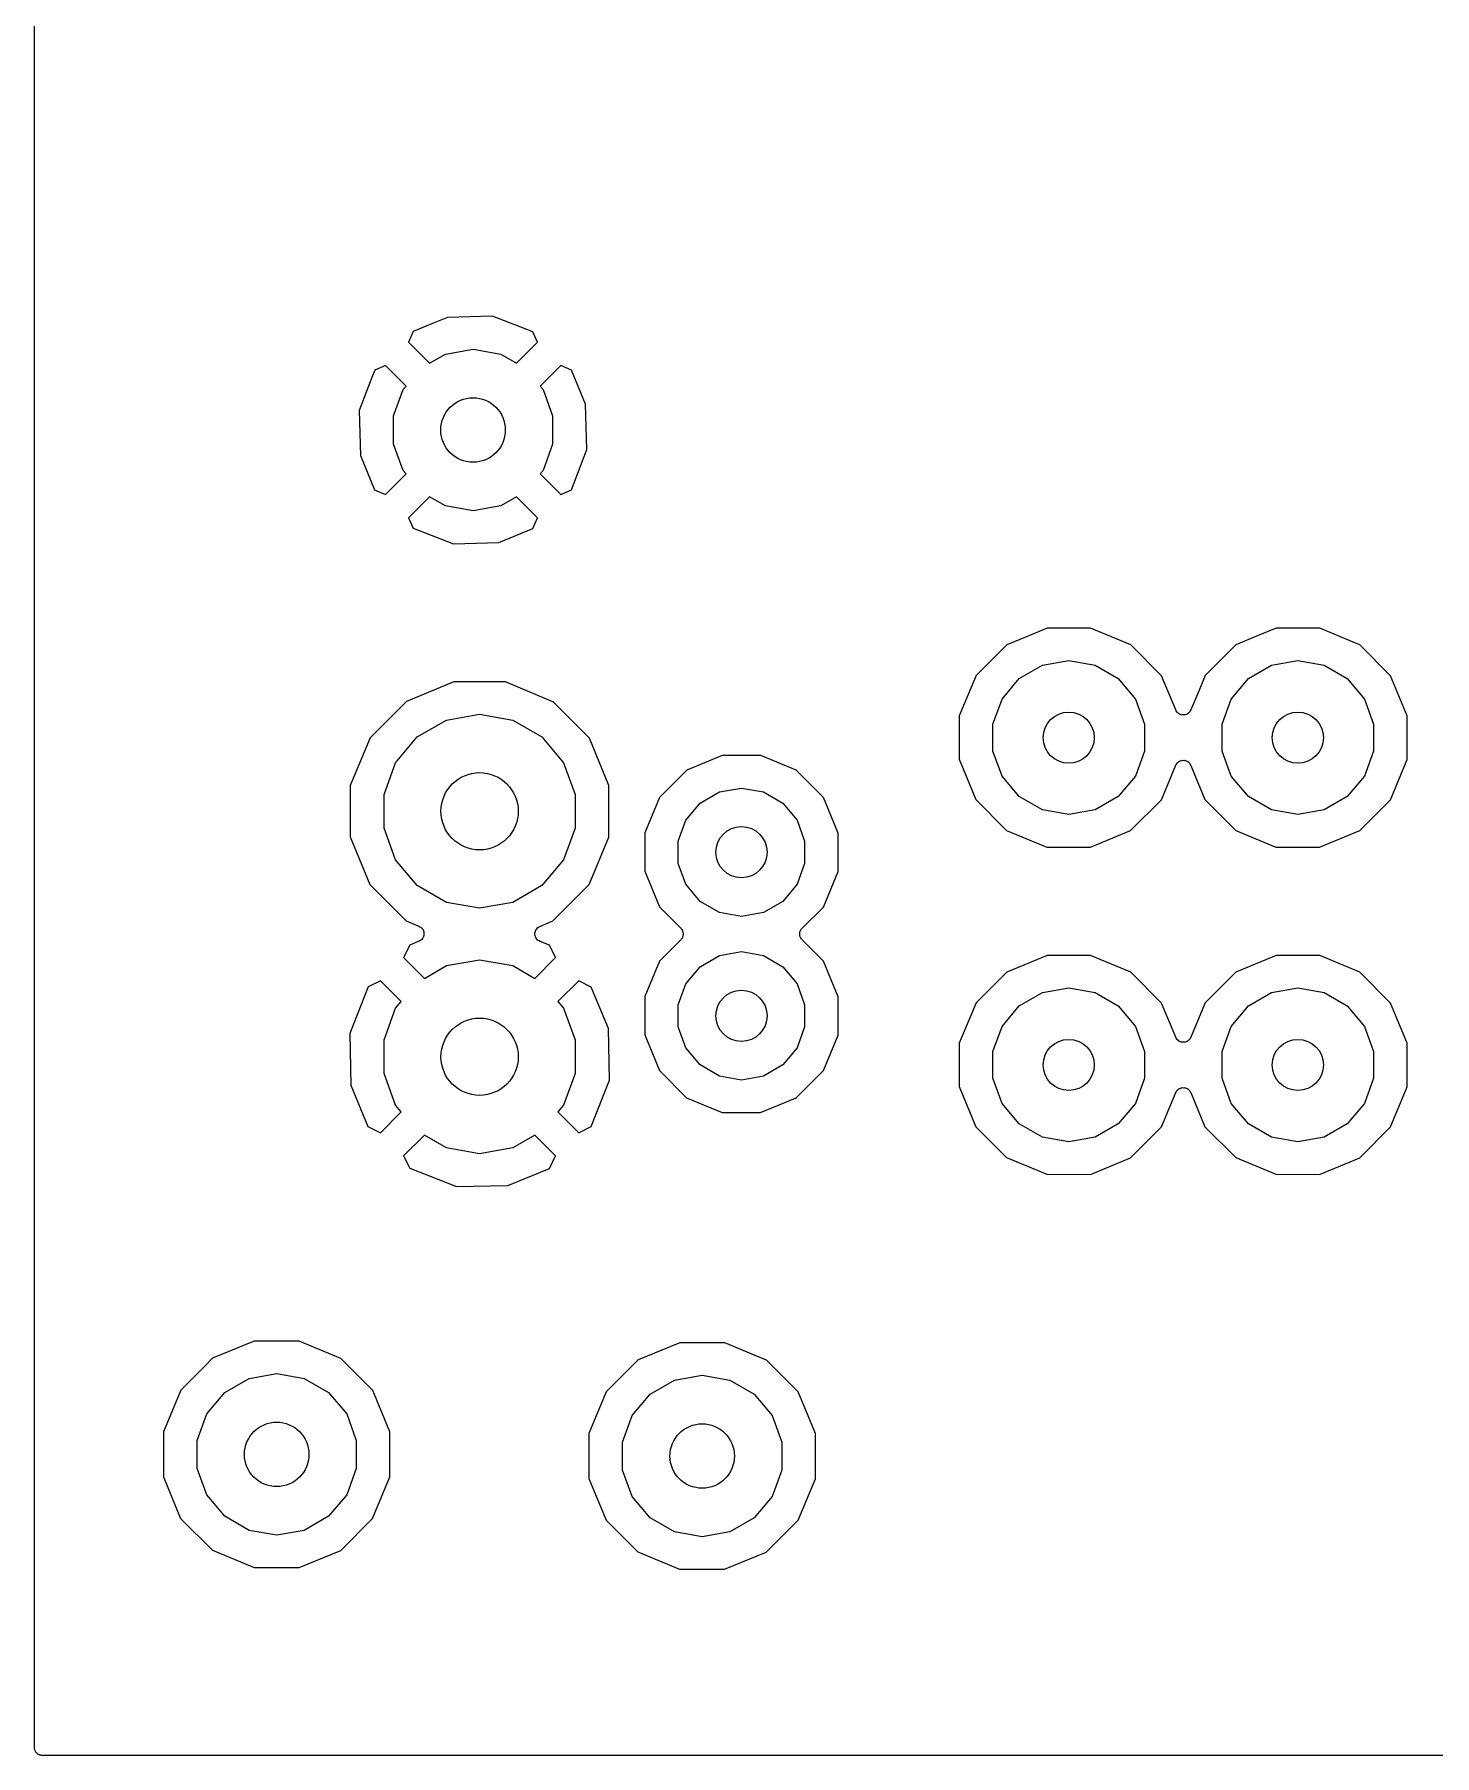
# Model space of a CAD drawing. Extents: x 74 to 224, y -146 to -46.
# Drawn here: x 74.24 to 95.98, y -145.59 to -118.88 of the extents above; entities that cross this region are included whole.
import ezdxf

# ---------------------------------------------------------------- set-up
doc = ezdxf.new("R2010")
doc.units = 0
doc.header["$MEASUREMENT"] = 0
doc.layers.add('BLACK', color=7, linetype='CONTINUOUS')

msp = doc.modelspace()

# ---------------------------------------------------------------- linework, layer by layer
at = {"layer": 'Black'}
for p, q in [((74.243, -145.467), (74.243, -117.09)), ((80.4203, -123.368), (80.1228, -123.491)), ((80.6529, -123.271), (80.4203, -123.368)), ((81.3537, -123.252), (80.6529, -123.271)), ((81.9808, -123.493), (81.3537, -123.252)), ((80.1228, -123.491), (80.0492, -123.657)), ((80.0492, -123.657), (80.3748, -123.983)), ((81.728, -123.983), (82.0536, -123.657)), ((82.0536, -123.657), (81.9808, -123.493)), ((80.3748, -123.983), (80.6224, -123.84)), ((80.6224, -123.84), (81.0514, -123.764)), ((81.0514, -123.764), (81.4804, -123.84)), ((81.4804, -123.84), (81.728, -123.983)), ((79.4813, -124.204), (79.285, -124.717)), ((79.5252, -124.089), (79.4813, -124.204)), ((79.69, -124.017), (79.5252, -124.089)), ((80.0106, -124.337), (79.69, -124.017)), ((82.4128, -124.017), (82.0922, -124.337)), ((82.5794, -124.09), (82.4128, -124.017)), ((82.799, -124.62), (82.5794, -124.09)), ((79.816, -124.801), (79.965, -124.392)), ((79.965, -124.392), (80.0106, -124.337)), ((82.0922, -124.337), (82.1378, -124.392)), ((82.1378, -124.392), (82.2868, -124.801)), ((79.285, -124.717), (79.3038, -125.417)), ((82.8178, -125.321), (82.799, -124.62)), ((79.816, -125.237), (79.816, -124.801)), ((82.2868, -124.801), (82.2868, -125.237)), ((79.965, -125.646), (79.816, -125.237)), ((82.2868, -125.237), (82.1378, -125.646)), ((79.3038, -125.417), (79.5234, -125.947)), ((82.5776, -125.948), (82.8178, -125.321)), ((79.69, -126.021), (80.0106, -125.7)), ((80.0106, -125.7), (79.965, -125.646)), ((82.1378, -125.646), (82.0922, -125.7)), ((82.0922, -125.7), (82.4128, -126.021)), ((79.5234, -125.947), (79.69, -126.021)), ((80.3748, -126.055), (80.0492, -126.38)), ((80.6224, -126.198), (80.3748, -126.055)), ((81.728, -126.055), (81.4804, -126.198)), ((82.0536, -126.38), (81.728, -126.055)), ((82.4128, -126.021), (82.5776, -125.948)), ((81.0514, -126.273), (80.6224, -126.198)), ((81.4804, -126.198), (81.0514, -126.273)), ((80.0492, -126.38), (80.122, -126.545)), ((80.122, -126.545), (80.7491, -126.785)), ((81.4499, -126.766), (81.98, -126.547)), ((81.98, -126.547), (82.0536, -126.38)), ((80.7491, -126.785), (81.4499, -126.766)), ((89.6496, -128.224), (89.3361, -128.353)), ((89.9606, -128.095), (89.6496, -128.224)), ((90.6364, -128.096), (89.9606, -128.095)), ((91.2604, -128.355), (90.6364, -128.096)), ((93.2359, -128.211), (92.8921, -128.353)), ((93.5166, -128.095), (93.2359, -128.211)), ((94.1924, -128.096), (93.5166, -128.095)), ((94.7391, -128.323), (94.1924, -128.096)), ((89.3361, -128.353), (88.8578, -128.831)), ((91.7379, -128.833), (91.2604, -128.355)), ((92.8921, -128.353), (92.4138, -128.831)), ((94.8164, -128.355), (94.7391, -128.323)), ((95.2939, -128.833), (94.8164, -128.355)), ((89.5288, -128.878), (89.8882, -128.671)), ((89.8882, -128.671), (90.297, -128.599)), ((90.297, -128.599), (90.7058, -128.671)), ((90.7058, -128.671), (91.0652, -128.878)), ((93.0848, -128.878), (93.4442, -128.671)), ((93.4442, -128.671), (93.853, -128.599)), ((93.853, -128.599), (94.2618, -128.671)), ((94.2618, -128.671), (94.6212, -128.878)), ((80.7554, -128.929), (80.0171, -129.234)), ((81.5541, -128.929), (80.7554, -128.929)), ((82.2918, -129.236), (81.5541, -128.929)), ((88.8578, -128.831), (88.5987, -129.455)), ((89.2619, -129.196), (89.5288, -128.878)), ((91.0652, -128.878), (91.332, -129.196)), ((91.9574, -129.364), (91.7379, -128.833)), ((92.4138, -128.831), (92.3243, -129.046)), ((92.8179, -129.196), (93.0848, -128.878)), ((94.6212, -128.878), (94.888, -129.196)), ((95.5519, -129.458), (95.2939, -128.833)), ((80.0171, -129.234), (79.808, -129.443)), ((82.2946, -129.239), (82.2918, -129.236)), ((82.8562, -129.801), (82.2946, -129.239)), ((82.2946, -129.239), (82.2946, -129.239)), ((82.2946, -129.239), (82.2946, -129.239)), ((89.12, -129.586), (89.2619, -129.196)), ((91.332, -129.196), (91.474, -129.586)), ((92.3243, -129.046), (92.1921, -129.365)), ((92.676, -129.586), (92.8179, -129.196)), ((94.888, -129.196), (95.03, -129.586)), ((79.808, -129.443), (79.4518, -129.798)), ((80.1852, -129.784), (80.6381, -129.522)), ((80.6381, -129.522), (81.153, -129.431)), ((81.153, -129.431), (81.6679, -129.522)), ((81.6679, -129.522), (82.1208, -129.784)), ((88.5987, -129.455), (88.5981, -130.13)), ((91.9663, -129.378), (91.9574, -129.364)), ((91.974, -129.393), (91.9663, -129.378)), ((91.9781, -129.397), (91.974, -129.393)), ((91.9811, -129.402), (91.9781, -129.397)), ((91.9942, -129.412), (91.9811, -129.402)), ((92.0064, -129.423), (91.9942, -129.412)), ((92.0116, -129.425), (92.0064, -129.423)), ((92.016, -129.428), (92.0116, -129.425)), ((92.0318, -129.433), (92.016, -129.428)), ((92.0472, -129.44), (92.0318, -129.433)), ((92.0528, -129.44), (92.0472, -129.44)), ((92.0581, -129.442), (92.0528, -129.44)), ((92.0747, -129.441), (92.0581, -129.442)), ((92.0912, -129.442), (92.0747, -129.441)), ((92.0966, -129.44), (92.0912, -129.442)), ((92.1022, -129.44), (92.0966, -129.44)), ((92.1175, -129.434), (92.1022, -129.44)), ((92.1333, -129.429), (92.1175, -129.434)), ((92.1378, -129.425), (92.1333, -129.429)), ((92.1429, -129.423), (92.1378, -129.425)), ((92.1552, -129.412), (92.1429, -129.423)), ((92.1683, -129.402), (92.1552, -129.412)), ((92.1713, -129.397), (92.1683, -129.402)), ((92.1755, -129.393), (92.1713, -129.397)), ((92.1831, -129.379), (92.1755, -129.393)), ((92.1921, -129.365), (92.1831, -129.379)), ((95.5513, -130.133), (95.5519, -129.458)), ((79.4518, -129.798), (79.1455, -130.536)), ((79.8491, -130.184), (80.1852, -129.784)), ((82.1208, -129.784), (82.4569, -130.184)), ((83.1612, -130.539), (82.8562, -129.801)), ((89.12, -130.002), (89.12, -129.586)), ((91.474, -129.586), (91.474, -130.002)), ((92.676, -130.002), (92.676, -129.586)), ((95.03, -129.586), (95.03, -130.002)), ((84.9199, -130.072), (84.3683, -130.299)), ((85.5167, -130.072), (84.9199, -130.072)), ((86.0679, -130.301), (85.5167, -130.072)), ((89.2619, -130.392), (89.12, -130.002)), ((91.474, -130.002), (91.332, -130.392)), ((92.8179, -130.392), (92.676, -130.002)), ((95.03, -130.002), (94.888, -130.392)), ((79.6703, -130.676), (79.8491, -130.184)), ((82.4569, -130.184), (82.6357, -130.676)), ((84.3683, -130.299), (83.9459, -130.721)), ((86.4834, -130.717), (86.0679, -130.301)), ((88.5981, -130.13), (88.8561, -130.755)), ((91.7362, -130.757), (91.9579, -130.223)), ((91.9579, -130.223), (91.9669, -130.209)), ((91.9669, -130.209), (91.9745, -130.195)), ((91.9745, -130.195), (91.9787, -130.191)), ((91.9787, -130.191), (91.9817, -130.186)), ((91.9817, -130.186), (91.9948, -130.176)), ((91.9948, -130.176), (92.0071, -130.165)), ((92.0071, -130.165), (92.0122, -130.163)), ((92.0122, -130.163), (92.0167, -130.159)), ((92.0167, -130.159), (92.0325, -130.154)), ((92.0325, -130.154), (92.0478, -130.148)), ((92.0478, -130.148), (92.0534, -130.148)), ((92.0534, -130.148), (92.0588, -130.146)), ((92.0588, -130.146), (92.0753, -130.147)), ((92.0753, -130.147), (92.0919, -130.146)), ((92.0919, -130.146), (92.0972, -130.148)), ((92.0972, -130.148), (92.1028, -130.148)), ((92.1028, -130.148), (92.1181, -130.155)), ((92.1181, -130.155), (92.134, -130.16)), ((92.134, -130.16), (92.1384, -130.163)), ((92.1384, -130.163), (92.1436, -130.165)), ((92.1436, -130.165), (92.1558, -130.176)), ((92.1558, -130.176), (92.1689, -130.186)), ((92.1689, -130.186), (92.1719, -130.191)), ((92.1719, -130.191), (92.176, -130.195)), ((92.176, -130.195), (92.1837, -130.21)), ((92.1837, -130.21), (92.1926, -130.224)), ((92.1926, -130.224), (92.4121, -130.755)), ((95.2922, -130.757), (95.5513, -130.133)), ((79.1455, -130.536), (79.1448, -131.335)), ((83.1605, -131.338), (83.1612, -130.539)), ((84.5768, -130.809), (84.8764, -130.636)), ((84.8764, -130.636), (85.217, -130.576)), ((85.217, -130.576), (85.5576, -130.636)), ((85.5576, -130.636), (85.8572, -130.809)), ((89.5288, -130.71), (89.2619, -130.392)), ((91.332, -130.392), (91.0652, -130.71)), ((93.0848, -130.71), (92.8179, -130.392)), ((94.888, -130.392), (94.6212, -130.71)), ((79.6703, -131.198), (79.6703, -130.676)), ((82.6357, -130.676), (82.6357, -131.198)), ((83.9459, -130.721), (83.7171, -131.272)), ((84.3545, -131.074), (84.5768, -130.809)), ((85.8572, -130.809), (86.0795, -131.074)), ((86.4895, -130.723), (86.4834, -130.717)), ((86.4834, -130.717), (86.4834, -130.717)), ((86.4834, -130.717), (86.4834, -130.717)), ((86.7174, -131.275), (86.4895, -130.723)), ((88.8561, -130.755), (89.3336, -131.233)), ((89.8882, -130.917), (89.5288, -130.71)), ((91.0652, -130.71), (90.7058, -130.917)), ((91.2579, -131.235), (91.7362, -130.757)), ((92.4121, -130.755), (92.8895, -131.233)), ((93.4442, -130.917), (93.0848, -130.71)), ((94.6212, -130.71), (94.2618, -130.917)), ((94.8139, -131.235), (95.2922, -130.757)), ((84.2362, -131.399), (84.3545, -131.074)), ((86.0795, -131.074), (86.1978, -131.399)), ((90.297, -130.989), (89.8882, -130.917)), ((90.7058, -130.917), (90.297, -130.989)), ((93.853, -130.989), (93.4442, -130.917)), ((94.2618, -130.917), (93.853, -130.989)), ((79.1448, -131.335), (79.4498, -132.073)), ((79.8491, -131.69), (79.6703, -131.198)), ((82.6357, -131.198), (82.4569, -131.69)), ((82.8542, -132.076), (83.1605, -131.338)), ((83.7171, -131.272), (83.7166, -131.869)), ((84.2362, -131.745), (84.2362, -131.399)), ((86.1978, -131.399), (86.1978, -131.745)), ((86.7169, -131.872), (86.7174, -131.275)), ((89.3336, -131.233), (89.9576, -131.492)), ((90.6334, -131.493), (91.2579, -131.235)), ((92.8895, -131.233), (93.5136, -131.492)), ((94.1894, -131.493), (94.8139, -131.235)), ((80.1852, -132.09), (79.8491, -131.69)), ((82.4569, -131.69), (82.1208, -132.09)), ((89.9576, -131.492), (90.6334, -131.493)), ((93.5136, -131.492), (94.1894, -131.493)), ((83.7166, -131.869), (83.9445, -132.421)), ((84.3545, -132.07), (84.2362, -131.745)), ((86.1978, -131.745), (86.0795, -132.07)), ((86.4881, -132.423), (86.7169, -131.872)), ((79.4498, -132.073), (80.0141, -132.638)), ((80.6381, -132.352), (80.1852, -132.09)), ((82.1208, -132.09), (81.6679, -132.352)), ((82.2889, -132.64), (82.8542, -132.076)), ((84.5768, -132.335), (84.3545, -132.07)), ((86.0795, -132.07), (85.8572, -132.335)), ((81.153, -132.443), (80.6381, -132.352)), ((81.6679, -132.352), (81.153, -132.443)), ((83.9445, -132.421), (84.2757, -132.752)), ((84.8764, -132.508), (84.5768, -132.335)), ((85.8572, -132.335), (85.5576, -132.508)), ((86.1585, -132.752), (86.4881, -132.423)), ((80.0141, -132.638), (80.2122, -132.72)), ((80.2122, -132.72), (80.2261, -132.729)), ((80.2261, -132.729), (80.2408, -132.737)), ((80.2408, -132.737), (80.2446, -132.741)), ((80.2446, -132.741), (80.2494, -132.744)), ((80.2494, -132.744), (80.2594, -132.757)), ((80.2594, -132.757), (80.2706, -132.769)), ((80.2706, -132.769), (80.2728, -132.775)), ((82.0294, -132.774), (82.0412, -132.76)), ((82.0412, -132.76), (82.0521, -132.746)), ((82.0521, -132.746), (82.0557, -132.744)), ((82.0557, -132.744), (82.0586, -132.741)), ((82.0586, -132.741), (82.0743, -132.732)), ((82.0743, -132.732), (82.0893, -132.723)), ((82.0893, -132.723), (82.2889, -132.64)), ((84.2757, -132.752), (84.2821, -132.762)), ((84.2821, -132.762), (84.2899, -132.769)), ((84.2899, -132.769), (84.2946, -132.78)), ((85.217, -132.568), (84.8764, -132.508)), ((85.5576, -132.508), (85.217, -132.568)), ((86.1395, -132.779), (86.1442, -132.769)), ((86.1442, -132.769), (86.1521, -132.761)), ((86.1521, -132.761), (86.1585, -132.752)), ((80.0708, -133.014), (79.9733, -133.208)), ((80.2121, -132.955), (80.0708, -133.014)), ((80.2261, -132.946), (80.2121, -132.955)), ((80.2407, -132.939), (80.2261, -132.946)), ((80.2445, -132.934), (80.2407, -132.939)), ((80.2493, -132.931), (80.2445, -132.934)), ((80.2594, -132.918), (80.2493, -132.931)), ((80.2706, -132.906), (80.2594, -132.918)), ((80.2727, -132.901), (80.2706, -132.906)), ((80.2762, -132.896), (80.2727, -132.901)), ((80.2728, -132.775), (80.2762, -132.779)), ((80.2762, -132.779), (80.2812, -132.795)), ((80.2811, -132.881), (80.2762, -132.896)), ((80.2875, -132.865), (80.2811, -132.881)), ((80.2812, -132.795), (80.2875, -132.81)), ((80.2875, -132.81), (80.2877, -132.816)), ((80.2877, -132.86), (80.2875, -132.865)), ((80.2877, -132.816), (80.2894, -132.821)), ((80.2894, -132.854), (80.2877, -132.86)), ((80.2894, -132.821), (80.2887, -132.838)), ((80.2887, -132.838), (80.2894, -132.854)), ((82.0119, -132.823), (82.0132, -132.819)), ((82.0127, -132.841), (82.0119, -132.823)), ((82.0122, -132.859), (82.0127, -132.841)), ((82.0136, -132.863), (82.0122, -132.859)), ((82.0132, -132.819), (82.0133, -132.815)), ((82.0133, -132.815), (82.0198, -132.798)), ((82.0138, -132.867), (82.0136, -132.863)), ((82.0206, -132.884), (82.0138, -132.867)), ((82.0198, -132.798), (82.0252, -132.781)), ((82.0263, -132.901), (82.0206, -132.884)), ((82.0252, -132.781), (82.0279, -132.778)), ((82.029, -132.904), (82.0263, -132.901)), ((82.0279, -132.778), (82.0294, -132.774)), ((82.0307, -132.908), (82.029, -132.904)), ((82.0427, -132.921), (82.0307, -132.908)), ((82.0538, -132.935), (82.0427, -132.921)), ((82.0575, -132.938), (82.0538, -132.935)), ((82.0604, -132.941), (82.0575, -132.938)), ((82.0762, -132.949), (82.0604, -132.941)), ((82.0915, -132.958), (82.0762, -132.949)), ((82.2358, -133.015), (82.0915, -132.958)), ((82.3327, -133.208), (82.2358, -133.015)), ((84.2755, -132.932), (83.9459, -133.261)), ((84.2819, -132.923), (84.2755, -132.932)), ((84.2898, -132.915), (84.2819, -132.923)), ((84.2945, -132.905), (84.2898, -132.915)), ((84.3009, -132.896), (84.2945, -132.905)), ((84.2946, -132.78), (84.301, -132.789)), ((84.3037, -132.885), (84.3009, -132.896)), ((84.301, -132.789), (84.3038, -132.799)), ((84.3085, -132.875), (84.3037, -132.885)), ((84.3038, -132.799), (84.3085, -132.809)), ((84.3085, -132.809), (84.3095, -132.821)), ((84.3094, -132.864), (84.3085, -132.875)), ((84.3123, -132.853), (84.3094, -132.864)), ((84.3095, -132.821), (84.3123, -132.831)), ((84.3123, -132.831), (84.3114, -132.842)), ((84.3114, -132.842), (84.3123, -132.853)), ((86.1217, -132.831), (86.1246, -132.82)), ((86.1226, -132.842), (86.1217, -132.831)), ((86.1217, -132.853), (86.1226, -132.842)), ((86.1245, -132.863), (86.1217, -132.853)), ((86.1255, -132.875), (86.1245, -132.863)), ((86.1246, -132.82), (86.1255, -132.809)), ((86.1255, -132.809), (86.1302, -132.799)), ((86.1302, -132.885), (86.1255, -132.875)), ((86.1302, -132.799), (86.1331, -132.788)), ((86.133, -132.895), (86.1302, -132.885)), ((86.1394, -132.904), (86.133, -132.895)), ((86.1331, -132.788), (86.1395, -132.779)), ((86.1441, -132.915), (86.1394, -132.904)), ((86.1519, -132.922), (86.1441, -132.915)), ((86.1583, -132.932), (86.1519, -132.922)), ((86.4895, -133.263), (86.1583, -132.932)), ((79.9733, -133.208), (80.2953, -133.53)), ((80.6381, -133.332), (81.153, -133.241)), ((81.153, -133.241), (81.6679, -133.332)), ((82.0107, -133.53), (82.3327, -133.208)), ((83.9459, -133.261), (83.7171, -133.812)), ((84.5768, -133.349), (84.8764, -133.176)), ((84.8764, -133.176), (85.217, -133.116)), ((85.217, -133.116), (85.5576, -133.176)), ((85.5576, -133.176), (85.8572, -133.349)), ((86.7174, -133.815), (86.4895, -133.263)), ((89.9606, -133.175), (89.3361, -133.433)), ((90.6364, -133.176), (89.9606, -133.175)), ((91.2604, -133.435), (90.6364, -133.176)), ((93.5166, -133.175), (92.8921, -133.433)), ((94.1924, -133.176), (93.5166, -133.175)), ((94.8164, -133.435), (94.1924, -133.176)), ((79.6141, -133.567), (79.4208, -133.664)), ((79.9367, -133.89), (79.6141, -133.567)), ((80.2953, -133.53), (80.6381, -133.332)), ((81.6679, -133.332), (82.0107, -133.53)), ((82.6919, -133.567), (82.3693, -133.89)), ((82.8864, -133.665), (82.6919, -133.567)), ((84.3545, -133.614), (84.5768, -133.349)), ((85.8572, -133.349), (86.0795, -133.614)), ((89.3361, -133.433), (88.8578, -133.911)), ((91.7379, -133.913), (91.2604, -133.435)), ((92.8921, -133.433), (92.4138, -133.911)), ((95.2939, -133.913), (94.8164, -133.435)), ((79.4208, -133.664), (79.1379, -134.386)), ((83.1528, -134.308), (82.8864, -133.665)), ((83.7171, -133.812), (83.7166, -134.409)), ((84.2362, -133.939), (84.3545, -133.614)), ((86.0795, -133.614), (86.1978, -133.939)), ((86.7169, -134.412), (86.7174, -133.815)), ((89.5288, -133.958), (89.8882, -133.751)), ((89.8882, -133.751), (90.297, -133.679)), ((90.297, -133.679), (90.7058, -133.751)), ((90.7058, -133.751), (91.0652, -133.958)), ((93.0848, -133.958), (93.4442, -133.751)), ((93.4442, -133.751), (93.853, -133.679)), ((93.853, -133.679), (94.2618, -133.751)), ((94.2618, -133.751), (94.6212, -133.958)), ((79.6703, -134.486), (79.8491, -133.994)), ((79.8491, -133.994), (79.9367, -133.89)), ((82.3693, -133.89), (82.4569, -133.994)), ((82.4569, -133.994), (82.6357, -134.486)), ((84.2362, -134.285), (84.2362, -133.939)), ((86.1978, -133.939), (86.1978, -134.285)), ((88.8578, -133.911), (88.5987, -134.535)), ((89.2619, -134.276), (89.5288, -133.958)), ((91.0652, -133.958), (91.332, -134.276)), ((91.9574, -134.444), (91.7379, -133.913)), ((92.4138, -133.911), (92.1921, -134.445)), ((92.8179, -134.276), (93.0848, -133.958)), ((94.6212, -133.958), (94.888, -134.276)), ((95.5519, -134.538), (95.2939, -133.913)), ((83.1681, -135.108), (83.1528, -134.308)), ((84.3545, -134.61), (84.2362, -134.285)), ((86.1978, -134.285), (86.0795, -134.61)), ((89.12, -134.666), (89.2619, -134.276)), ((91.332, -134.276), (91.474, -134.666)), ((92.676, -134.666), (92.8179, -134.276)), ((94.888, -134.276), (95.03, -134.666)), ((79.1379, -134.386), (79.1532, -135.186)), ((79.6703, -135.008), (79.6703, -134.486)), ((82.6357, -134.486), (82.6357, -135.008)), ((83.7166, -134.409), (83.9445, -134.961)), ((84.5768, -134.875), (84.3545, -134.61)), ((86.0795, -134.61), (85.8572, -134.875)), ((86.4881, -134.963), (86.7169, -134.412)), ((88.5987, -134.535), (88.5981, -135.21)), ((91.9663, -134.458), (91.9574, -134.444)), ((91.974, -134.473), (91.9663, -134.458)), ((91.9781, -134.477), (91.974, -134.473)), ((91.9811, -134.482), (91.9781, -134.477)), ((91.9942, -134.492), (91.9811, -134.482)), ((92.0064, -134.503), (91.9942, -134.492)), ((92.0116, -134.505), (92.0064, -134.503)), ((92.016, -134.508), (92.0116, -134.505)), ((92.0318, -134.513), (92.016, -134.508)), ((92.0472, -134.52), (92.0318, -134.513)), ((92.0528, -134.52), (92.0472, -134.52)), ((92.0581, -134.522), (92.0528, -134.52)), ((92.0747, -134.521), (92.0581, -134.522)), ((92.0912, -134.522), (92.0747, -134.521)), ((92.0966, -134.52), (92.0912, -134.522)), ((92.1022, -134.52), (92.0966, -134.52)), ((92.1175, -134.514), (92.1022, -134.52)), ((92.1333, -134.509), (92.1175, -134.514)), ((92.1378, -134.505), (92.1333, -134.509)), ((92.1429, -134.503), (92.1378, -134.505)), ((92.1552, -134.492), (92.1429, -134.503)), ((92.1683, -134.482), (92.1552, -134.492)), ((92.1713, -134.477), (92.1683, -134.482)), ((92.1755, -134.473), (92.1713, -134.477)), ((92.1831, -134.459), (92.1755, -134.473)), ((92.1921, -134.445), (92.1831, -134.459)), ((95.5513, -135.213), (95.5519, -134.538)), ((84.8764, -135.048), (84.5768, -134.875)), ((85.8572, -134.875), (85.5576, -135.048)), ((89.12, -135.082), (89.12, -134.666)), ((91.474, -134.666), (91.474, -135.082)), ((92.676, -135.082), (92.676, -134.666)), ((95.03, -134.666), (95.03, -135.082)), ((79.8491, -135.5), (79.6703, -135.008)), ((82.6357, -135.008), (82.4569, -135.5)), ((82.8852, -135.83), (83.1681, -135.108)), ((83.9445, -134.961), (84.3661, -135.383)), ((85.217, -135.108), (84.8764, -135.048)), ((85.5576, -135.048), (85.217, -135.108)), ((86.0657, -135.385), (86.4881, -134.963)), ((89.2619, -135.472), (89.12, -135.082)), ((91.474, -135.082), (91.332, -135.472)), ((92.8179, -135.472), (92.676, -135.082)), ((95.03, -135.082), (94.888, -135.472)), ((79.1532, -135.186), (79.4196, -135.829)), ((84.3661, -135.383), (84.9173, -135.612)), ((85.5141, -135.612), (86.0657, -135.385)), ((88.5981, -135.21), (88.8561, -135.835)), ((91.7362, -135.837), (91.9579, -135.303)), ((91.9579, -135.303), (91.9669, -135.289)), ((91.9669, -135.289), (91.9745, -135.275)), ((91.9745, -135.275), (91.9787, -135.271)), ((91.9787, -135.271), (91.9817, -135.266)), ((91.9817, -135.266), (91.9948, -135.256)), ((91.9948, -135.256), (92.0071, -135.245)), ((92.0071, -135.245), (92.0122, -135.243)), ((92.0122, -135.243), (92.0167, -135.239)), ((92.0167, -135.239), (92.0325, -135.234)), ((92.0325, -135.234), (92.0478, -135.228)), ((92.0478, -135.228), (92.0534, -135.228)), ((92.0534, -135.228), (92.0588, -135.226)), ((92.0588, -135.226), (92.0753, -135.227)), ((92.0753, -135.227), (92.0919, -135.226)), ((92.0919, -135.226), (92.0972, -135.228)), ((92.0972, -135.228), (92.1028, -135.228)), ((92.1028, -135.228), (92.1181, -135.235)), ((92.1181, -135.235), (92.134, -135.24)), ((92.134, -135.24), (92.1384, -135.243)), ((92.1384, -135.243), (92.1436, -135.245)), ((92.1436, -135.245), (92.1558, -135.256)), ((92.1558, -135.256), (92.1689, -135.266)), ((92.1689, -135.266), (92.1719, -135.271)), ((92.1719, -135.271), (92.176, -135.275)), ((92.176, -135.275), (92.1837, -135.29)), ((92.1837, -135.29), (92.1926, -135.304)), ((92.1926, -135.304), (92.4121, -135.835)), ((95.2922, -135.837), (95.5513, -135.213)), ((79.6141, -135.927), (79.9367, -135.604)), ((79.9367, -135.604), (79.8491, -135.5)), ((82.4569, -135.5), (82.3693, -135.604)), ((82.3693, -135.604), (82.6919, -135.927)), ((84.9173, -135.612), (85.5141, -135.612)), ((89.5288, -135.79), (89.2619, -135.472)), ((91.332, -135.472), (91.0652, -135.79)), ((93.0848, -135.79), (92.8179, -135.472)), ((94.888, -135.472), (94.6212, -135.79)), ((79.4196, -135.829), (79.6141, -135.927)), ((80.2953, -135.964), (79.9733, -136.286)), ((80.6381, -136.162), (80.2953, -135.964)), ((82.0107, -135.964), (81.6679, -136.162)), ((82.3327, -136.286), (82.0107, -135.964)), ((82.6919, -135.927), (82.8852, -135.83)), ((88.8561, -135.835), (89.3336, -136.313)), ((89.8882, -135.997), (89.5288, -135.79)), ((91.0652, -135.79), (90.7058, -135.997)), ((91.2579, -136.315), (91.7362, -135.837)), ((92.4121, -135.835), (92.8895, -136.313)), ((93.4442, -135.997), (93.0848, -135.79)), ((94.6212, -135.79), (94.2618, -135.997)), ((94.8139, -136.315), (95.2922, -135.837)), ((81.153, -136.253), (80.6381, -136.162)), ((81.6679, -136.162), (81.153, -136.253)), ((90.297, -136.069), (89.8882, -135.997)), ((90.7058, -135.997), (90.297, -136.069)), ((93.853, -136.069), (93.4442, -135.997)), ((94.2618, -135.997), (93.853, -136.069)), ((79.9733, -136.286), (80.0702, -136.479)), ((80.0702, -136.479), (80.792, -136.762)), ((81.5919, -136.747), (82.2352, -136.48)), ((82.2352, -136.48), (82.3327, -136.286)), ((89.3336, -136.313), (89.9576, -136.572)), ((90.6334, -136.573), (91.2579, -136.315)), ((92.8895, -136.313), (93.5136, -136.572)), ((94.1894, -136.573), (94.8139, -136.315)), ((80.792, -136.762), (81.5919, -136.747)), ((89.9576, -136.572), (90.6334, -136.573)), ((93.5136, -136.572), (94.1894, -136.573)), ((77.6553, -139.161), (77.0091, -139.428)), ((78.3546, -139.162), (77.6553, -139.161)), ((79.0003, -139.43), (78.3546, -139.162)), ((77.0091, -139.428), (76.8862, -139.551)), ((79.4944, -139.925), (79.0003, -139.43)), ((84.2593, -139.187), (83.6131, -139.454)), ((84.9586, -139.187), (84.2593, -139.187)), ((85.4905, -139.408), (84.9586, -139.187)), ((85.6043, -139.455), (85.4905, -139.408)), ((76.8862, -139.551), (76.5142, -139.922)), ((77.5744, -139.74), (78.0034, -139.665)), ((78.0034, -139.665), (78.4324, -139.74)), ((83.6131, -139.454), (83.1182, -139.948)), ((84.1784, -139.766), (84.6074, -139.69)), ((84.6074, -139.69), (85.0364, -139.766)), ((86.0984, -139.95), (85.6043, -139.455)), ((76.5142, -139.922), (76.246, -140.568)), ((76.917, -140.292), (77.1971, -139.958)), ((77.1971, -139.958), (77.5744, -139.74)), ((78.4324, -139.74), (78.8097, -139.958)), ((78.8097, -139.958), (79.0898, -140.292)), ((79.5217, -139.991), (79.4944, -139.925)), ((83.1182, -139.948), (82.85, -140.593)), ((83.521, -140.317), (83.8011, -139.984)), ((83.8011, -139.984), (84.1784, -139.766)), ((85.0364, -139.766), (85.4137, -139.984)), ((85.4137, -139.984), (85.6938, -140.317)), ((86.3654, -140.597), (86.0984, -139.95)), ((79.7614, -140.571), (79.5217, -139.991)), ((76.768, -140.701), (76.917, -140.292)), ((79.0898, -140.292), (79.2388, -140.701)), ((83.372, -140.727), (83.521, -140.317)), ((85.6938, -140.317), (85.8428, -140.727)), ((76.246, -140.568), (76.2454, -141.267)), ((76.768, -141.137), (76.768, -140.701)), ((79.2388, -140.701), (79.2388, -141.137)), ((79.7608, -141.27), (79.7614, -140.571)), ((82.85, -140.593), (82.8494, -141.293)), ((83.372, -141.162), (83.372, -140.727)), ((85.8428, -140.727), (85.8428, -141.162)), ((86.3648, -141.296), (86.3654, -140.597)), ((76.2454, -141.267), (76.5124, -141.914)), ((76.917, -141.546), (76.768, -141.137)), ((79.2388, -141.137), (79.0898, -141.546)), ((79.4926, -141.916), (79.7608, -141.27)), ((82.8494, -141.293), (83.1164, -141.939)), ((83.521, -141.572), (83.372, -141.162)), ((85.8428, -141.162), (85.6938, -141.572)), ((86.0966, -141.942), (86.3648, -141.296)), ((77.1971, -141.88), (76.917, -141.546)), ((79.0898, -141.546), (78.8097, -141.88)), ((83.8011, -141.906), (83.521, -141.572)), ((85.6938, -141.572), (85.4137, -141.906)), ((76.5124, -141.914), (77.0065, -142.408)), ((77.5744, -142.098), (77.1971, -141.88)), ((78.0034, -142.174), (77.5744, -142.098)), ((78.4324, -142.098), (78.0034, -142.174)), ((78.8097, -141.88), (78.4324, -142.098)), ((78.9977, -142.41), (79.4926, -141.916)), ((83.1164, -141.939), (83.6105, -142.434)), ((84.1784, -142.123), (83.8011, -141.906)), ((84.6074, -142.199), (84.1784, -142.123)), ((85.0364, -142.123), (84.6074, -142.199)), ((85.4137, -141.906), (85.0364, -142.123)), ((85.6017, -142.436), (86.0966, -141.942)), ((77.0065, -142.408), (77.6522, -142.677)), ((78.3515, -142.677), (78.9977, -142.41)), ((83.6105, -142.434), (84.2562, -142.702)), ((84.9555, -142.703), (85.6017, -142.436)), ((77.6522, -142.677), (78.3515, -142.677)), ((84.2562, -142.702), (84.9555, -142.703)), ((74.2449, -145.478), (74.243, -145.467)), ((74.2449, -145.489), (74.2449, -145.478)), ((74.2487, -145.499), (74.2449, -145.489)), ((74.2507, -145.51), (74.2487, -145.499)), ((74.2562, -145.52), (74.2507, -145.51)), ((74.26, -145.53), (74.2562, -145.52)), ((74.2672, -145.539), (74.26, -145.53)), ((74.2727, -145.549), (74.2672, -145.539)), ((74.2812, -145.556), (74.2727, -145.549)), ((74.2884, -145.564), (74.2812, -145.556)), ((74.298, -145.57), (74.2884, -145.564)), ((74.3065, -145.577), (74.298, -145.57)), ((74.3169, -145.581), (74.3065, -145.577)), ((74.3266, -145.586), (74.3169, -145.581)), ((74.3375, -145.588), (74.3266, -145.586)), ((74.3479, -145.592), (74.3375, -145.588)), ((74.3591, -145.592), (74.3479, -145.592)), ((74.37, -145.594), (74.3591, -145.592)), ((78.3766, -145.594), (74.37, -145.594)), ((80.7692, -145.594), (78.3766, -145.594)), ((82.6669, -145.594), (80.7692, -145.594)), ((84.9806, -145.594), (82.6669, -145.594)), ((87.7034, -145.594), (84.9806, -145.594)), ((90.6585, -145.594), (87.7034, -145.594)), ((99.1792, -145.594), (90.6585, -145.594))]:
    msp.add_line(p, q, dxfattribs=at)
for centre, radius in [((81.0514, -125.019), 0.5004), ((90.297, -129.794), 0.3969), ((93.853, -129.794), 0.3969), ((81.153, -130.937), 0.5994), ((85.217, -131.572), 0.3969), ((85.217, -134.112), 0.3969), ((81.153, -134.747), 0.5994), ((90.297, -134.874), 0.3969), ((93.853, -134.874), 0.3969), ((78.0034, -140.919), 0.5004), ((84.6074, -140.945), 0.5004)]:
    msp.add_circle(centre, radius, dxfattribs=at)

doc.saveas('drawing.dxf')
